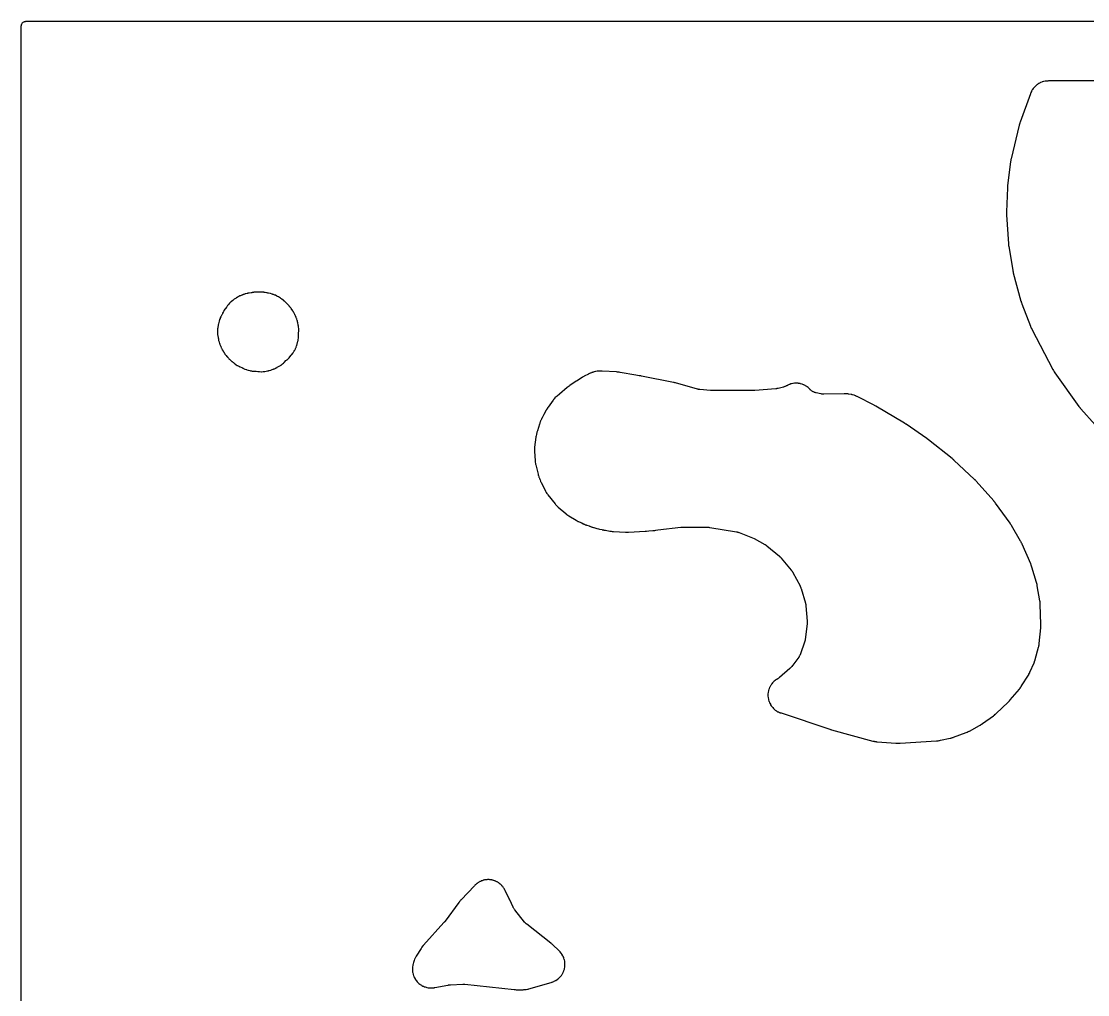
# Model space of a CAD drawing. Header units: millimetres. Extents: x 0 to 300, y 0 to 300.
# Drawn here: x -0.1 to 142.9, y 169.6 to 300.1 of the extents above; entities that cross this region are included whole.
import ezdxf

# ---------------------------------------------------------------- set-up
doc = ezdxf.new("R2010")
doc.units = ezdxf.units.MM
doc.layers.add('CUT', color=7, linetype='CONTINUOUS')

msp = doc.modelspace()

# ---------------------------------------------------------------- linework, layer by layer
at = {"layer": 'CUT'}
for points in [[(-0.0625, 1.4375), (-0.0625, 298.5625), (-0.0625, 299.4478), (-0.0589, 299.5212), (-0.0503, 299.5794), (-0.036, 299.6365), (-0.0162, 299.6918), (0.009, 299.745), (0.0392, 299.7954), (0.0743, 299.8427), (0.1137, 299.8863), (0.1573, 299.9257), (0.2046, 299.9608), (0.255, 299.991), (0.3082, 300.0162), (0.3635, 300.036), (0.4206, 300.0503), (0.4788, 300.0589), (0.5522, 300.0625), (1.4375, 300.0625), (2.5582, 300.0625), (141.9381, 300.0625), (193.3883, 300.0625)], [(163.2592, 292.0625), (137.6708, 292.0625), (137.6565, 292.0623), (137.5632, 292.0601), (137.5489, 292.0596), (137.4929, 292.0569), (137.4643, 292.0548), (137.2812, 292.0373), (137.2244, 292.0291), (137.0463, 291.9946), (136.9905, 291.981), (136.8165, 291.9296), (136.7623, 291.9107), (136.594, 291.843), (136.5419, 291.819), (136.3808, 291.7355), (136.3312, 291.7067), (136.1788, 291.6082), (136.1322, 291.5747), (135.9899, 291.4621), (135.9467, 291.4244), (135.8159, 291.2987), (135.7765, 291.257), (135.6582, 291.1194), (135.623, 291.0741), (135.5184, 290.9258), (135.4876, 290.8774), (135.3978, 290.7198), (135.3717, 290.6686), (135.2963, 290.5009), (135.2851, 290.4745), (135.255, 290.3977), (135.2525, 290.3915), (135.236, 290.3481), (135.2334, 290.341), (133.8498, 286.5629), (133.844, 286.5464), (133.8081, 286.4388), (133.8029, 286.4222), (133.7618, 286.2858), (133.757, 286.269), (133.7274, 286.1595), (133.7231, 286.1426), (132.6467, 281.6396), (132.6432, 281.6237), (132.6214, 281.5201), (132.6182, 281.5041), (132.5944, 281.3734), (132.5917, 281.3573), (132.5755, 281.2527), (132.5733, 281.2365), (132.1707, 278.0585), (132.1691, 278.045), (132.16, 277.9569), (132.1587, 277.9433), (132.1498, 277.8324), (132.1488, 277.8188), (132.1437, 277.7303), (132.1431, 277.7167), (132.0307, 274.515), (132.0303, 274.5), (132.0293, 274.4023), (132.0294, 274.3873), (132.0312, 274.2647), (132.0316, 274.2496), (132.0355, 274.152), (132.0363, 274.137), (132.2897, 270.251), (132.2909, 270.236), (132.2997, 270.1386), (132.3012, 270.1236), (132.3153, 270.0017), (132.3173, 269.9867), (132.331, 269.8899), (132.3332, 269.875), (132.86, 266.7205), (132.8626, 266.7057), (132.8811, 266.6098), (132.8842, 266.5951), (132.9104, 266.4754), (132.9138, 266.4607), (132.937, 266.3659), (132.9408, 266.3514), (133.9724, 262.5593), (133.9765, 262.5449), (134.0044, 262.4517), (134.0089, 262.4374), (134.0468, 262.3213), (134.0516, 262.3072), (134.0841, 262.2155), (134.0892, 262.2014), (135.2449, 259.1809), (135.2513, 259.1648), (135.2944, 259.0613), (135.3012, 259.0454), (135.359, 258.9171), (135.3663, 258.9014), (135.4153, 258.8005), (135.423, 258.7851), (138.2352, 253.3898), (138.2453, 253.3712), (138.3133, 253.2513), (138.3241, 253.233), (138.4146, 253.0857), (138.426, 253.0679), (138.5023, 252.9531), (138.5144, 252.9356), (141.744, 248.4297), (141.7536, 248.4168), (141.8167, 248.3335), (141.8266, 248.3208), (141.9087, 248.2184), (141.9189, 248.2059), (141.9865, 248.1261), (141.997, 248.114), (145.8517, 243.7993)]]:
    msp.add_lwpolyline(points, dxfattribs=at)
for points in [[(26.3398, 257.6579), (26.3432, 257.6448), (26.3444, 257.6301), (26.35, 257.5703), (26.3537, 257.5397), (26.3822, 257.3446), (26.3942, 257.2843), (26.4419, 257.0957), (26.46, 257.0369), (26.5277, 256.8517), (26.539, 256.8231), (26.5624, 256.7678), (26.5686, 256.7537), (26.6101, 256.6627), (26.6166, 256.6488), (26.6189, 256.644), (26.6442, 256.5603), (26.6487, 256.546), (26.667, 256.4905), (26.6771, 256.4623), (26.7462, 256.2833), (26.7705, 256.2286), (26.8559, 256.0597), (26.8855, 256.0077), (26.9887, 255.846), (27.0054, 255.8212), (27.0393, 255.7735), (27.0481, 255.7614), (27.0545, 255.7529), (27.0656, 255.7314), (27.0722, 255.7189), (27.0987, 255.6705), (27.1129, 255.646), (27.2072, 255.4912), (27.2388, 255.4443), (27.3458, 255.301), (27.3818, 255.2574), (27.5034, 255.123), (27.5229, 255.1025), (27.5618, 255.0633), (27.5719, 255.0534), (27.6383, 254.9898), (27.6486, 254.9801), (27.6926, 254.9399), (27.7134, 254.9135), (27.7224, 254.9025), (27.7812, 254.8313), (27.7904, 254.8205), (27.8268, 254.7786), (27.8459, 254.7576), (27.9716, 254.626), (28.0128, 254.5868), (28.1485, 254.4692), (28.1932, 254.4341), (28.3414, 254.3285), (28.365, 254.3126), (28.4109, 254.283), (28.4176, 254.2769), (28.4276, 254.268), (28.4929, 254.2109), (28.503, 254.2022), (28.543, 254.1687), (28.5639, 254.1521), (28.6999, 254.0483), (28.7437, 254.0179), (28.8864, 253.9278), (28.9328, 253.9014), (29.085, 253.8233), (29.109, 253.8117), (29.1564, 253.79), (29.1686, 253.7845), (29.2483, 253.7502), (29.2606, 253.745), (29.5103, 253.6439), (29.56, 253.6151), (29.5726, 253.608), (29.655, 253.563), (29.6678, 253.5562), (29.718, 253.5304), (29.744, 253.5177), (29.9125, 253.4409), (29.9661, 253.4194), (30.1389, 253.36), (30.1944, 253.3438), (30.3596, 253.3042), (30.3884, 253.2941), (30.4154, 253.2853), (30.5896, 253.2333), (30.6447, 253.2196), (30.8206, 253.1847), (30.8767, 253.1764), (31.0576, 253.158), (31.0859, 253.1558), (31.1412, 253.1528), (31.1554, 253.1522), (31.2475, 253.1494), (31.2617, 253.1492), (31.4085, 253.1482), (31.6669, 253.1121), (31.6824, 253.1101), (31.7829, 253.0987), (31.7984, 253.0972), (31.8589, 253.0919), (31.89, 253.09), (32.0893, 253.083), (32.1515, 253.084), (32.3505, 253.0977), (32.3815, 253.1006), (32.4418, 253.1079), (32.4573, 253.11), (32.5573, 253.1248), (32.5727, 253.1272), (32.9414, 253.1914), (32.9573, 253.1944), (33.0598, 253.2151), (33.0755, 253.2185), (33.1367, 253.2326), (33.1679, 253.2406), (33.3689, 253.2984), (33.3996, 253.3081), (33.4589, 253.3286), (33.474, 253.3341), (33.5719, 253.371), (33.5869, 253.3768), (33.7309, 253.4355), (33.7651, 253.4476), (33.7798, 253.4531), (33.8368, 253.475), (33.8657, 253.487), (34.0514, 253.5697), (34.0797, 253.5832), (34.1341, 253.6109), (34.148, 253.6182), (34.2374, 253.6667), (34.251, 253.6743), (34.5856, 253.8674), (34.5979, 253.8747), (34.6773, 253.9231), (34.6895, 253.9307), (34.7365, 253.9609), (34.7602, 253.9769), (34.9096, 254.0833), (34.9545, 254.1187), (35.0931, 254.2388), (35.1143, 254.258), (35.1547, 254.2966), (35.1649, 254.3066), (35.2306, 254.3723), (35.2406, 254.3826), (35.4143, 254.5649), (35.4937, 254.6269), (35.5051, 254.636), (35.5783, 254.6961), (35.5895, 254.7055), (35.6326, 254.7426), (35.6542, 254.7622), (35.7895, 254.8909), (35.8298, 254.9331), (35.9503, 255.0724), (35.9863, 255.1182), (36.0943, 255.2707), (36.1105, 255.2948), (36.1129, 255.2986), (36.1705, 255.362), (36.1802, 255.373), (36.2176, 255.4164), (36.2363, 255.439), (36.352, 255.5871), (36.3859, 255.6351), (36.4866, 255.7938), (36.5017, 255.8189), (36.53, 255.8687), (36.5371, 255.8815), (36.5822, 255.9655), (36.589, 255.9785), (36.6874, 256.1733), (36.6943, 256.1875), (36.7383, 256.2806), (36.7449, 256.295), (36.7698, 256.3516), (36.7818, 256.3809), (36.8547, 256.5732), (36.8652, 256.6031), (36.884, 256.662), (36.8886, 256.6771), (36.9174, 256.7759), (36.9216, 256.7912), (37.0198, 257.165), (37.0236, 257.1807), (37.0475, 257.2826), (37.051, 257.2983), (37.0636, 257.3599), (37.0693, 257.3916), (37.1, 257.5957), (37.1062, 257.6599), (37.1148, 257.8661), (37.1153, 257.8983), (37.1146, 257.9612), (37.1142, 257.9773), (37.1101, 258.0819), (37.1093, 258.098), (37.1006, 258.2299), (37.1174, 258.3715), (37.119, 258.3874), (37.1285, 258.4909), (37.1297, 258.5069), (37.1337, 258.5692), (37.1349, 258.6012), (37.1372, 258.8062), (37.1344, 258.8701), (37.1148, 259.0742), (37.1109, 259.1059), (37.1016, 259.1677), (37.0991, 259.1835), (37.0809, 259.2859), (37.0779, 259.3016), (36.9922, 259.7188), (36.9889, 259.734), (36.9662, 259.8318), (36.9625, 259.8468), (36.9473, 259.9052), (36.9388, 259.935), (36.8784, 260.1265), (36.8683, 260.1557), (36.8472, 260.2123), (36.8417, 260.2267), (36.8041, 260.3199), (36.7982, 260.3341), (36.6939, 260.5749), (36.6882, 260.5877), (36.6503, 260.67), (36.6443, 260.6826), (36.6203, 260.7316), (36.6075, 260.7564), (36.6042, 260.7623), (36.5997, 260.7723), (36.5738, 260.8277), (36.5597, 260.8557), (36.464, 261.0351), (36.4485, 261.0624), (36.4169, 261.1147), (36.4087, 261.128), (36.3539, 261.2138), (36.3453, 261.2269), (36.1264, 261.5505), (36.1175, 261.5633), (36.0584, 261.646), (36.0492, 261.6586), (36.0124, 261.7073), (35.9929, 261.7317), (35.8623, 261.8872), (35.8416, 261.9106), (35.7999, 261.9552), (35.7891, 261.9664), (35.7179, 262.0389), (35.7068, 262.0499), (35.2081, 262.5312), (35.197, 262.5417), (35.124, 262.6087), (35.1126, 262.6188), (35.0677, 262.658), (35.0442, 262.6774), (34.8884, 262.7998), (34.864, 262.8181), (34.8154, 262.8524), (34.8028, 262.8611), (34.7204, 262.9162), (34.7076, 262.9245), (34.4122, 263.1115), (34.398, 263.1203), (34.3046, 263.1758), (34.2901, 263.1841), (34.2332, 263.2159), (34.2036, 263.2313), (34.011, 263.325), (33.9494, 263.3509), (33.7476, 263.4226), (33.7158, 263.4329), (33.6533, 263.4513), (33.6491, 263.4525), (33.6148, 263.4679), (33.5543, 263.4913), (33.3594, 263.5548), (33.2968, 263.5715), (33.0933, 263.6141), (33.0614, 263.6199), (32.9989, 263.6296), (32.9828, 263.6318), (32.8782, 263.645), (32.8621, 263.6468), (32.8163, 263.6514), (32.645, 263.6915), (32.6283, 263.6951), (32.5195, 263.7174), (32.5027, 263.7206), (32.437, 263.732), (32.4032, 263.737), (32.1857, 263.7623), (32.1175, 263.7664), (31.8986, 263.7668), (31.8644, 263.7659), (31.7978, 263.7623), (31.7808, 263.7611), (31.7219, 263.7562), (31.7092, 263.7569), (31.6442, 263.7597), (31.6109, 263.7602), (31.3974, 263.7575), (31.3309, 263.753), (31.119, 263.7267), (31.0861, 263.7216), (31.0221, 263.7101), (31.0057, 263.7069), (30.8997, 263.6846), (30.8835, 263.6809), (30.7483, 263.6486), (30.4654, 263.6169), (30.4494, 263.6148), (30.3455, 263.6003), (30.3296, 263.5979), (30.2675, 263.5875), (30.2358, 263.5814), (30.0341, 263.5364), (29.972, 263.519), (29.7763, 263.4526), (29.746, 263.4414), (29.6876, 263.418), (29.6727, 263.4119), (29.5764, 263.3703), (29.5617, 263.3637), (29.5439, 263.3555), (29.5202, 263.3485), (29.4915, 263.3393), (29.3089, 263.2757), (29.253, 263.253), (29.0801, 263.1724), (29.0267, 263.1442), (28.8605, 263.0454), (28.835, 263.0293), (28.7968, 263.0039), (28.7517, 262.9799), (28.7234, 262.9639), (28.5448, 262.8561), (28.4909, 262.8195), (28.3274, 262.6947), (28.2778, 262.6525), (28.1319, 262.5137), (28.124, 262.5076), (28.1125, 262.4984), (28.0681, 262.4621), (28.0458, 262.4429), (27.9061, 262.3165), (27.8644, 262.275), (27.7395, 262.1374), (27.7021, 262.0921), (27.5897, 261.9409), (27.5727, 261.9169), (27.5407, 261.8692), (27.5327, 261.8569), (27.4814, 261.7762), (27.4737, 261.7637), (27.4497, 261.7238), (27.3537, 261.6104), (27.3453, 261.6002), (27.2914, 261.5335), (27.2832, 261.5232), (27.2516, 261.4824), (27.236, 261.4611), (27.1385, 261.3229), (27.11, 261.2785), (27.0262, 261.1341), (27.0017, 261.0874), (26.9299, 260.9342), (26.9193, 260.9101), (26.8995, 260.8625), (26.8945, 260.8502), (26.8633, 260.7703), (26.8587, 260.758), (26.8431, 260.7155), (26.7856, 260.6199), (26.7787, 260.608), (26.7343, 260.5303), (26.7276, 260.5182), (26.702, 260.4709), (26.6895, 260.4464), (26.6127, 260.2873), (26.5911, 260.2367), (26.5292, 260.0713), (26.5202, 260.0453), (26.5036, 259.9941), (26.4996, 259.9809), (26.474, 259.8951), (26.4703, 259.8818), (26.3635, 259.4901), (26.3596, 259.4748), (26.3352, 259.3749), (26.3316, 259.3595), (26.3185, 259.2992), (26.3127, 259.2681), (26.2798, 259.0653), (26.2756, 259.0339), (26.2689, 258.9725), (26.2674, 258.9568), (26.2591, 258.8543), (26.258, 258.8386), (26.2436, 258.5782), (26.2429, 258.5621), (26.24, 258.457), (26.2397, 258.4408), (26.2397, 258.3776), (26.2405, 258.3453), (26.2514, 258.1382), (26.2583, 258.0739), (26.2915, 257.8693), (26.2975, 257.8375), (26.3109, 257.7758), (26.3146, 257.76)], [(68.8246, 241.1468), (68.8256, 241.1331), (68.8331, 241.0437), (68.8344, 241.0299), (68.8401, 240.9763), (68.8437, 240.949), (68.8709, 240.7717), (68.8757, 240.7445), (68.8863, 240.6917), (68.8892, 240.6782), (68.9089, 240.5907), (68.9121, 240.5772), (69.2186, 239.3476), (69.2221, 239.3341), (69.2461, 239.2465), (69.25, 239.2331), (69.2656, 239.1808), (69.2742, 239.1542), (69.3343, 238.983), (69.3442, 238.9568), (69.3646, 238.9062), (69.37, 238.8933), (69.406, 238.81), (69.4117, 238.7972), (69.4322, 238.7526), (69.451, 238.6895), (69.4555, 238.675), (69.4739, 238.6188), (69.484, 238.5902), (69.5545, 238.4063), (69.5661, 238.3783), (69.59, 238.3242), (69.5963, 238.3104), (69.6384, 238.2213), (69.6451, 238.2077), (70.204, 237.0994), (70.211, 237.086), (70.2574, 236.9995), (70.2647, 236.9863), (70.2938, 236.935), (70.3094, 236.9092), (70.415, 236.7437), (70.4318, 236.7187), (70.466, 236.6706), (70.4749, 236.6584), (70.5338, 236.5799), (70.543, 236.5679), (71.4949, 235.3628), (71.5041, 235.3513), (71.5651, 235.2779), (71.5746, 235.2667), (71.6123, 235.2235), (71.6322, 235.2018), (71.7645, 235.0643), (71.7854, 235.0437), (71.8272, 235.0044), (71.838, 234.9944), (71.9091, 234.9307), (71.9201, 234.921), (72.9345, 234.0554), (72.9437, 234.0477), (73.004, 233.9983), (73.0134, 233.9908), (73.0502, 233.9618), (73.0694, 233.9473), (73.1957, 233.8559), (73.2154, 233.8423), (73.2545, 233.8163), (73.2646, 233.8098), (73.3304, 233.7679), (73.3406, 233.7616), (74.3143, 233.1694), (74.3236, 233.1638), (74.3888, 233.1257), (74.3986, 233.1202), (74.4418, 233.096), (74.4629, 233.0848), (74.5955, 233.0174), (74.6162, 233.0074), (74.6523, 232.9907), (74.6622, 232.9863), (74.7306, 232.9563), (74.7417, 232.9515), (75.0767, 232.8125), (75.2911, 232.7013), (75.301, 232.6963), (75.3697, 232.6622), (75.38, 232.6573), (75.4255, 232.6358), (75.4476, 232.6259), (75.5868, 232.5669), (75.6085, 232.5582), (75.6463, 232.5439), (75.6567, 232.5401), (75.7281, 232.5146), (75.7397, 232.5105), (76.0734, 232.3989), (76.1404, 232.371), (76.1608, 232.363), (76.2937, 232.3135), (76.3143, 232.3062), (76.4832, 232.2501), (76.5041, 232.2436), (76.6403, 232.2039), (76.6613, 232.1981), (76.7103, 232.1858), (76.9647, 232.1006), (76.9853, 232.0941), (77.1194, 232.0546), (77.1402, 232.0488), (77.3102, 232.0052), (77.3311, 232.0003), (77.4678, 231.9704), (77.4889, 231.9662), (77.8048, 231.9089), (77.8292, 231.9027), (77.8433, 231.8994), (77.9352, 231.8785), (77.9494, 231.8754), (78.0049, 231.8642), (78.0335, 231.8591), (78.2198, 231.8308), (78.2486, 231.8271), (78.2662, 231.8253), (78.8657, 231.7167), (78.8841, 231.7136), (79.0044, 231.6957), (79.023, 231.6932), (79.1745, 231.6754), (79.1931, 231.6735), (79.3143, 231.6631), (79.333, 231.6618), (80.9527, 231.5734), (80.969, 231.5727), (81.0752, 231.5698), (81.0916, 231.5696), (81.2249, 231.5696), (81.2413, 231.5698), (81.3475, 231.5727), (81.3638, 231.5734), (83.5655, 231.6935), (83.5734, 231.694), (83.6283, 231.6977), (83.6368, 231.6983), (83.7051, 231.7039), (83.7134, 231.7047), (83.7673, 231.7098), (83.7761, 231.7107), (84.0661, 231.7429), (84.593, 231.7777), (84.6099, 231.779), (84.7197, 231.7894), (84.7366, 231.7912), (84.874, 231.8081), (84.8908, 231.8105), (84.9999, 231.827), (85.0167, 231.8298), (85.2806, 231.8776), (88.3722, 232.2205), (89.6653, 232.2237), (90.5463, 232.2259), (91.2645, 232.2277), (91.9038, 232.2293), (92.0536, 232.2267), (92.0612, 232.2263), (92.0836, 232.2248), (92.0965, 232.2239), (92.1013, 232.2235), (92.129, 232.2208), (92.1907, 232.2139), (92.2275, 232.209), (92.24, 232.2071), (92.2491, 232.2057), (95.8249, 231.6184), (95.8372, 231.6163), (95.8538, 231.6134), (95.9025, 231.6033), (95.9834, 231.5842), (96.0189, 231.575), (96.054, 231.5643), (96.133, 231.5386), (96.1799, 231.5219), (96.1956, 231.5158), (96.2071, 231.5112), (98.1804, 230.7134), (99.6288, 229.9241), (99.6383, 229.9188), (99.6529, 229.9106), (99.6768, 229.8968), (99.7085, 229.8776), (99.7364, 229.8602), (99.7583, 229.8459), (99.7707, 229.8376), (99.7753, 229.8345), (99.8018, 229.8159), (99.8599, 229.7735), (99.8941, 229.7472), (99.9054, 229.7381), (99.9138, 229.7312), (101.5902, 228.3455), (101.5986, 228.3385), (101.6114, 228.3276), (101.6324, 228.3093), (101.6601, 228.2843), (101.6844, 228.2616), (101.7032, 228.2433), (101.7139, 228.2327), (101.7179, 228.2288), (101.7404, 228.2053), (101.7897, 228.1521), (101.8184, 228.1195), (101.8279, 228.1083), (101.8348, 228.0999), (103.1735, 226.4677), (103.1804, 226.4591), (103.1911, 226.4458), (103.2083, 226.4235), (103.231, 226.3933), (103.2506, 226.366), (103.2658, 226.3441), (103.2744, 226.3316), (103.2775, 226.3269), (103.2953, 226.2991), (103.3338, 226.2367), (103.356, 226.1987), (103.3631, 226.1857), (103.3684, 226.176), (104.3438, 224.3534), (104.349, 224.3434), (104.356, 224.3299), (104.3758, 224.2894), (104.4071, 224.221), (104.4203, 224.1905), (104.4324, 224.1595), (104.4585, 224.0889), (104.473, 224.0462), (104.4776, 224.0317), (104.4809, 224.0209), (105.071, 222.0498), (105.0742, 222.0387), (105.0785, 222.0236), (105.0901, 221.9788), (105.1074, 221.9035), (105.1145, 221.8701), (105.1202, 221.8365), (105.1317, 221.7601), (105.1374, 221.7141), (105.1389, 221.6986), (105.14, 221.687), (105.3131, 219.6561), (105.314, 219.6443), (105.3152, 219.6283), (105.3173, 219.581), (105.3188, 219.5019), (105.3188, 219.4669), (105.3174, 219.4319), (105.3127, 219.353), (105.3086, 219.3057), (105.3068, 219.2898), (105.3054, 219.278), (105.0417, 217.1942), (105.0401, 217.1823), (105.0379, 217.1663), (105.0299, 217.1189), (105.0146, 217.0403), (105.0071, 217.0057), (104.9983, 216.9715), (104.9767, 216.8944), (104.9626, 216.8485), (104.9574, 216.8331), (104.9535, 216.8218), (104.3964, 215.2433), (104.3925, 215.2327), (104.3873, 215.2184), (104.3707, 215.1765), (104.35, 215.1278), (104.3164, 215.0574), (104.281, 214.9907), (104.241, 214.9228), (104.2112, 214.8769), (104.1853, 214.8392), (104.1765, 214.8271), (104.1699, 214.8181), (103.2415, 213.57), (103.2341, 213.5602), (103.224, 213.547), (103.193, 213.5087), (103.1396, 213.4463), (103.1154, 213.4192), (103.0901, 213.3931), (103.0318, 213.3353), (102.9959, 213.3017), (102.9835, 213.2906), (102.9742, 213.2825), (101.6005, 212.0962), (101.5915, 212.0886), (101.5794, 212.0784), (101.5427, 212.0491), (101.4802, 212.0019), (101.4516, 211.9812), (101.4501, 211.9801), (101.426, 211.9639), (101.3693, 211.9271), (101.3447, 211.9117), (101.2934, 211.8807), (101.2857, 211.876), (101.2221, 211.8362), (101.1994, 211.8213), (101.0573, 211.7233), (101.013, 211.6897), (100.8711, 211.571), (100.8285, 211.5317), (100.7001, 211.4014), (100.6616, 211.3582), (100.5463, 211.2161), (100.5121, 211.1694), (100.411, 211.0168), (100.3815, 210.967), (100.2956, 210.8054), (100.271, 210.7531), (100.2011, 210.5839), (100.1816, 210.5294), (100.1283, 210.3543), (100.1142, 210.2982), (100.0781, 210.1188), (100.0694, 210.0616), (100.0507, 209.8795), (100.0476, 209.8217), (100.0465, 209.6387), (100.049, 209.5809), (100.0656, 209.3987), (100.0736, 209.3413), (100.1077, 209.1615), (100.1212, 209.1052), (100.1725, 208.9296), (100.1913, 208.8748), (100.2593, 208.7049), (100.2833, 208.6523), (100.3673, 208.4897), (100.3963, 208.4396), (100.4956, 208.2859), (100.5293, 208.2388), (100.6429, 208.0953), (100.681, 208.0518), (100.8079, 207.9199), (100.85, 207.8802), (100.989, 207.7612), (101.0348, 207.7257), (101.1846, 207.6207), (101.2336, 207.5898), (101.3929, 207.4997), (101.4445, 207.4736), (101.6141, 207.3982), (101.6408, 207.3871), (101.6935, 207.3667), (101.7071, 207.3616), (101.7956, 207.3297), (101.8092, 207.3249), (108.3512, 205.1432), (108.3589, 205.1407), (108.4121, 205.1237), (108.4203, 205.1212), (108.4869, 205.101), (108.495, 205.0986), (108.5478, 205.0834), (108.5565, 205.081), (114.1272, 203.5687), (114.1408, 203.5652), (114.2294, 203.5434), (114.243, 203.5402), (114.2966, 203.5283), (114.3241, 203.5229), (114.5038, 203.4917), (114.5316, 203.4876), (114.586, 203.4808), (114.5999, 203.4792), (114.6907, 203.47), (114.7047, 203.4687), (117.2136, 203.2729), (117.2351, 203.2716), (117.3746, 203.2657), (117.3961, 203.2652), (117.5713, 203.2641), (117.5928, 203.2644), (117.7324, 203.2685), (117.7539, 203.2695), (122.6665, 203.5914), (122.6877, 203.5931), (122.8254, 203.6071), (122.8465, 203.6096), (123.0184, 203.6332), (123.0395, 203.6365), (123.1758, 203.6601), (123.1967, 203.6641), (124.4786, 203.9339), (124.4893, 203.9362), (124.5639, 203.9533), (124.575, 203.956), (124.6237, 203.9682), (124.647, 203.9745), (124.7917, 204.0169), (124.8139, 204.0238), (124.8522, 204.0367), (124.8625, 204.0403), (124.9338, 204.0656), (124.9454, 204.0699), (126.6012, 204.6979), (126.6197, 204.7053), (126.7392, 204.7552), (126.7574, 204.7632), (126.9052, 204.8307), (126.9232, 204.8393), (127.0391, 204.8971), (127.0568, 204.9063), (128.4094, 205.6372), (128.4266, 205.6469), (128.5376, 205.7116), (128.5545, 205.7219), (128.6909, 205.8077), (128.7075, 205.8185), (128.8139, 205.8904), (128.8301, 205.9018), (130.2754, 206.9495), (130.2909, 206.9611), (130.3902, 207.0381), (130.4053, 207.0502), (130.5268, 207.1508), (130.5415, 207.1633), (130.6356, 207.2466), (130.6499, 207.2596), (132.2372, 208.7568), (132.2498, 208.769), (132.3302, 208.8494), (132.3424, 208.862), (132.4403, 208.9658), (132.4522, 208.9787), (132.5278, 209.0637), (132.5392, 209.0769), (133.7553, 210.5269), (133.7684, 210.543), (133.8512, 210.6489), (133.8636, 210.6654), (133.9628, 210.8018), (133.9747, 210.8188), (134.05, 210.9301), (134.0613, 210.9475), (134.9616, 212.3836), (134.9671, 212.3925), (135.0048, 212.455), (135.0104, 212.4644), (135.0343, 212.5059), (135.0455, 212.526), (135.1127, 212.6532), (135.1227, 212.673), (135.1394, 212.7077), (135.1438, 212.7172), (135.174, 212.7827), (135.1788, 212.7934), (135.7349, 214.0658), (135.7391, 214.0757), (135.7679, 214.1448), (135.7721, 214.1552), (135.7901, 214.2009), (135.7983, 214.2231), (135.847, 214.3625), (135.8541, 214.3841), (135.8657, 214.4219), (135.8688, 214.4322), (135.8892, 214.5034), (135.8925, 214.5149), (136.326, 216.144), (136.3287, 216.1547), (136.3471, 216.2292), (136.3497, 216.2404), (136.3609, 216.2895), (136.3657, 216.3133), (136.3932, 216.4621), (136.3969, 216.4851), (136.4027, 216.5252), (136.4042, 216.5361), (136.4137, 216.6115), (136.4151, 216.6237), (136.6352, 218.7251), (136.637, 218.7459), (136.6464, 218.8812), (136.6475, 218.9021), (136.6534, 219.0722), (136.6537, 219.0931), (136.6537, 219.2287), (136.6534, 219.2496), (136.5618, 221.8714), (136.5607, 221.8919), (136.5515, 222.025), (136.5498, 222.0454), (136.5325, 222.2119), (136.53, 222.2323), (136.5117, 222.3645), (136.5086, 222.3847), (136.1597, 224.3958), (136.1563, 224.4134), (136.1331, 224.527), (136.1293, 224.5445), (136.0959, 224.6862), (136.0916, 224.7035), (136.0616, 224.8156), (136.0568, 224.8328), (135.4466, 226.8713), (135.4411, 226.8888), (135.4033, 227.0022), (135.3973, 227.0196), (135.3455, 227.1603), (135.3389, 227.1775), (135.2943, 227.2884), (135.2872, 227.3053), (134.117, 229.9727), (134.1101, 229.9879), (134.0637, 230.0861), (134.0564, 230.1011), (133.9948, 230.2226), (133.987, 230.2374), (133.9352, 230.3328), (133.9271, 230.3474), (132.7121, 232.446), (132.7044, 232.459), (132.6531, 232.5427), (132.645, 232.5555), (132.5779, 232.6589), (132.5696, 232.6715), (132.5141, 232.7525), (132.5054, 232.7649), (130.5631, 235.454), (130.5541, 235.4661), (130.4947, 235.5442), (130.4854, 235.5561), (130.4083, 235.6522), (130.3987, 235.6638), (130.3355, 235.7388), (130.3256, 235.7502), (127.9713, 238.4013), (127.9621, 238.4114), (127.902, 238.4761), (127.8926, 238.4859), (127.8153, 238.5654), (127.8057, 238.5751), (127.7427, 238.637), (127.7329, 238.6464), (124.9728, 241.2385), (124.9637, 241.2468), (124.9041, 241.3006), (124.8949, 241.3087), (124.8186, 241.3746), (124.8092, 241.3826), (124.7475, 241.4338), (124.7379, 241.4416), (121.5605, 243.9678), (121.5529, 243.9737), (121.4995, 244.0147), (121.4912, 244.021), (121.4239, 244.071), (121.4157, 244.077), (121.3618, 244.1155), (121.3529, 244.1218), (118.5627, 246.0439), (118.5552, 246.049), (118.5027, 246.084), (118.4946, 246.0893), (118.4285, 246.1318), (118.4205, 246.1369), (118.3677, 246.1697), (118.3591, 246.175), (114.5039, 248.481), (114.4952, 248.486), (114.4346, 248.5209), (114.4252, 248.5262), (114.3489, 248.5683), (114.3396, 248.5734), (114.2787, 248.6056), (114.2687, 248.6108), (111.99, 249.7622), (111.9769, 249.7686), (111.8919, 249.8091), (111.8787, 249.8151), (111.827, 249.8382), (111.8003, 249.8493), (111.6272, 249.9167), (111.5722, 249.9351), (111.3934, 249.9855), (111.3653, 249.9927), (111.3102, 250.0054), (111.296, 250.0085), (111.2037, 250.0274), (111.1895, 250.0301), (110.8823, 250.0854), (110.8677, 250.0878), (110.7726, 250.1025), (110.758, 250.1046), (110.7006, 250.112), (110.6712, 250.1151), (110.4795, 250.1303), (110.4499, 250.1319), (110.3921, 250.1336), (110.3773, 250.1339), (110.2811, 250.1344), (110.2663, 250.1343), (107.5327, 250.0812), (107.5197, 250.081), (107.5022, 250.0809), (107.4504, 250.0822), (107.3641, 250.0867), (107.326, 250.0895), (107.288, 250.094), (107.2024, 250.106), (107.1513, 250.1147), (107.1341, 250.1181), (107.1215, 250.1207), (106.501, 250.2536), (106.4573, 250.2641), (106.3779, 250.2853), (106.2926, 250.3128), (106.2367, 250.3338), (106.1545, 250.3696), (106.101, 250.3961), (106.0227, 250.4399), (105.9721, 250.4717), (105.8986, 250.523), (105.8514, 250.5596), (105.7834, 250.6181), (105.7238, 250.6747), (105.692, 250.7063), (105.6737, 250.7256), (105.6343, 250.7669), (105.6137, 250.7875), (105.4782, 250.9164), (105.4339, 250.9546), (105.2872, 251.0692), (105.2392, 251.1031), (105.0822, 251.2026), (105.0311, 251.2316), (104.8651, 251.3153), (104.8114, 251.3392), (104.638, 251.4062), (104.5822, 251.4247), (104.4031, 251.4745), (104.3457, 251.4874), (104.1626, 251.5194), (104.1043, 251.5267), (103.9189, 251.5406), (103.8601, 251.5421), (103.6743, 251.5378), (103.6156, 251.5336), (103.4311, 251.5111), (103.3732, 251.5011), (103.1917, 251.4607), (103.1351, 251.4451), (102.9584, 251.3872), (102.9035, 251.3661), (102.7311, 251.2901), (102.7045, 251.2776), (102.6532, 251.2518), (102.6401, 251.2451), (102.5557, 251.2002), (102.5428, 251.1932), (102.5332, 251.1877), (102.4973, 251.1685), (102.4307, 251.1349), (102.3564, 251.1015), (102.306, 251.0815), (102.229, 251.0549), (102.1574, 251.0338), (102.118, 251.0231), (101.4047, 250.8473), (101.3957, 250.8452), (101.3817, 250.8419), (101.3585, 250.8367), (101.3273, 250.8302), (101.2995, 250.8249), (101.2773, 250.821), (101.2647, 250.8189), (101.2599, 250.8181), (101.2324, 250.8141), (101.171, 250.8062), (101.1341, 250.8022), (101.1216, 250.8011), (101.1124, 250.8004), (98.3007, 250.5842), (98.294, 250.5837), (98.2785, 250.5826), (98.2719, 250.5822), (98.256, 250.5812), (98.2478, 250.5807), (98.2288, 250.5797), (98.2206, 250.5793), (98.2112, 250.5789), (98.203, 250.5786), (98.1838, 250.5779), (98.1756, 250.5777), (98.1715, 250.5776), (98.1618, 250.5774), (98.1392, 250.577), (98.1294, 250.5769), (92.5655, 250.5548), (92.5551, 250.5548), (92.5309, 250.555), (92.5205, 250.5551), (92.508, 250.5554), (92.4977, 250.5556), (92.4736, 250.5564), (92.4633, 250.5567), (92.4514, 250.5572), (92.4411, 250.5577), (92.417, 250.559), (92.4067, 250.5596), (92.3941, 250.5605), (92.3837, 250.5612), (92.3597, 250.563), (92.3494, 250.5639), (90.9314, 250.6889), (90.9211, 250.6899), (90.905, 250.6915), (90.8786, 250.6945), (90.8432, 250.6991), (90.8118, 250.7037), (90.787, 250.7078), (90.7728, 250.7103), (90.7676, 250.7113), (90.737, 250.7174), (90.6694, 250.7321), (90.629, 250.7419), (90.6154, 250.7456), (90.6054, 250.7483), (87.6446, 251.576), (87.6344, 251.5787), (87.5634, 251.5972), (87.5524, 251.6), (87.4634, 251.6214), (87.4526, 251.6239), (87.382, 251.6395), (87.3704, 251.6419), (83.0814, 252.5019), (83.0706, 252.504), (82.9953, 252.5176), (82.9837, 252.5196), (82.8896, 252.5348), (82.8782, 252.5365), (82.8036, 252.5471), (82.7914, 252.5487), (82.3304, 252.6043), (80.2523, 252.9944), (80.2321, 252.9978), (80.1003, 253.0179), (80.08, 253.0206), (79.9139, 253.0402), (79.8934, 253.0422), (79.7606, 253.0533), (79.7401, 253.0546), (77.8168, 253.1485), (77.7271, 253.1572), (77.713, 253.1584), (77.658, 253.1624), (77.6297, 253.1638), (77.4486, 253.1684), (77.3921, 253.1672), (77.2138, 253.155), (77.1576, 253.1485), (76.9812, 253.1195), (76.926, 253.1078), (76.7507, 253.0617), (76.7236, 253.0539), (76.6709, 253.0374), (76.6574, 253.033), (76.5705, 253.0034), (76.5571, 252.9987), (76.5089, 252.981), (76.4959, 252.9771), (76.4347, 252.9575), (76.4035, 252.9466), (76.2035, 252.8703), (76.173, 252.8578), (76.1142, 252.8316), (76.0993, 252.8247), (76.0026, 252.7784), (75.9879, 252.7711), (75.3958, 252.4673), (75.3809, 252.4594), (75.2845, 252.4065), (75.2698, 252.3981), (75.1508, 252.3283), (75.1363, 252.3195), (75.0431, 252.2612), (75.0288, 252.2521), (74.4573, 251.872), (74.4402, 251.861), (74.3397, 251.7938), (73.485, 251.2254), (73.4702, 251.2153), (73.3756, 251.1482), (73.3611, 251.1376), (73.2449, 251.0499), (73.2308, 251.039), (73.1402, 250.9663), (73.1265, 250.9549), (72.0943, 250.075), (72.0861, 250.068), (72.0526, 250.0383), (71.8165, 249.8559), (71.8056, 249.8472), (71.7352, 249.7902), (71.7245, 249.7813), (71.683, 249.7461), (71.6622, 249.7275), (71.5315, 249.6057), (71.4926, 249.5658), (71.3739, 249.4324), (71.3558, 249.4111), (71.3216, 249.3688), (71.3129, 249.3579), (71.2576, 249.2862), (71.2492, 249.2751), (70.5698, 248.3515), (70.5628, 248.3417), (70.5175, 248.2775), (70.5106, 248.2676), (70.4842, 248.2284), (70.4711, 248.2081), (70.3885, 248.0745), (70.3762, 248.0537), (70.353, 248.0125), (70.3471, 248.0019), (70.3099, 247.9327), (70.3043, 247.922), (70.0141, 247.355), (69.7635, 246.9148), (69.7561, 246.9014), (69.7089, 246.8134), (69.7018, 246.7998), (69.6749, 246.7463), (69.6618, 246.7185), (69.5813, 246.536), (69.5696, 246.5076), (69.5483, 246.4515), (69.543, 246.4371), (69.5099, 246.343), (69.505, 246.3284), (69.4749, 246.2355), (69.4738, 246.2325), (69.4696, 246.2202), (69.4429, 246.1398), (69.4389, 246.1274), (69.4174, 246.0577), (69.1292, 245.1667), (69.1248, 245.1526), (69.0975, 245.0607), (69.0935, 245.0465), (69.0785, 244.9908), (69.0715, 244.9621), (69.0525, 244.875), (69.0415, 244.8392), (69.0377, 244.8264), (69.014, 244.7431), (69.0105, 244.7302), (68.9974, 244.6798), (68.9912, 244.6539), (68.9551, 244.4846), (68.9501, 244.4584), (68.9415, 244.4071), (68.9394, 244.3939), (68.927, 244.3082), (68.9253, 244.295), (68.7654, 242.9866), (68.7639, 242.973), (68.7552, 242.8848), (68.754, 242.8713), (68.7499, 242.8181), (68.7485, 242.7909), (68.7431, 242.6138), (68.7428, 242.5866), (68.7436, 242.5333), (68.744, 242.5197), (68.7473, 242.4311), (68.748, 242.4175)], [(52.4551, 172.3264), (52.4704, 172.2708), (52.5272, 172.0974), (52.5477, 172.0435), (52.6209, 171.8764), (52.6465, 171.8247), (52.7354, 171.6653), (52.7659, 171.6163), (52.8696, 171.4663), (52.9047, 171.4205), (53.0224, 171.2811), (53.0617, 171.2388), (53.1922, 171.1114), (53.2354, 171.0731), (53.3776, 170.9588), (53.4243, 170.9248), (53.5768, 170.8247), (53.6265, 170.7954), (53.7879, 170.7103), (53.8402, 170.6859), (54.009, 170.6168), (54.0634, 170.5976), (54.2381, 170.545), (54.2941, 170.531), (54.473, 170.4955), (54.5301, 170.4869), (54.7116, 170.4687), (54.7693, 170.4658), (54.9517, 170.4651), (55.0094, 170.4676), (55.1935, 170.4847), (55.2222, 170.4881), (55.278, 170.496), (55.2923, 170.4982), (55.3848, 170.5135), (55.399, 170.5161), (57.1428, 170.8491), (57.1591, 170.852), (57.1971, 170.8586), (57.2135, 170.8612), (57.2334, 170.8643), (57.2498, 170.8666), (57.288, 170.8718), (57.3044, 170.8738), (57.3334, 170.8772), (57.3499, 170.8789), (57.3883, 170.8827), (57.4048, 170.8841), (57.4249, 170.8857), (57.4414, 170.8868), (57.4799, 170.8892), (57.4964, 170.89), (59.1248, 170.9579), (59.1316, 170.9582), (59.1473, 170.9587), (59.1541, 170.9589), (59.157, 170.959), (59.1836, 170.9593), (59.2455, 170.9591), (59.267, 170.9587), (59.3008, 170.9571), (59.3777, 170.9517), (59.4108, 170.9488), (66.0205, 170.2433), (66.0374, 170.2418), (66.1469, 170.2332), (66.1638, 170.2321), (66.3016, 170.2252), (66.3185, 170.2246), (66.4284, 170.2222), (66.4453, 170.2221), (67.1936, 170.2269), (67.2072, 170.2271), (67.2957, 170.2297), (67.3094, 170.2303), (67.3625, 170.233), (67.3897, 170.2351), (67.5636, 170.252), (67.6176, 170.2598), (67.7892, 170.2925), (67.8158, 170.2982), (67.8676, 170.3105), (67.8809, 170.3138), (67.9666, 170.3363), (67.9797, 170.3399), (70.964, 171.1948), (70.9784, 171.1991), (71.0714, 171.2283), (71.0857, 171.233), (71.1411, 171.2519), (71.1693, 171.2624), (71.348, 171.3335), (71.4025, 171.3585), (71.5708, 171.4459), (71.6226, 171.4762), (71.7814, 171.58), (71.8299, 171.6153), (71.9775, 171.7345), (72.0222, 171.7745), (72.1572, 171.9078), (72.1977, 171.952), (72.3187, 172.0981), (72.3546, 172.1462), (72.4603, 172.3037), (72.4913, 172.3551), (72.5808, 172.5223), (72.6064, 172.5766), (72.6787, 172.7519), (72.6988, 172.8085), (72.7533, 172.9902), (72.7677, 173.0484), (72.8037, 173.2347), (72.8122, 173.2941), (72.8294, 173.483), (72.8319, 173.5429), (72.8302, 173.7326), (72.8267, 173.7925), (72.8061, 173.981), (72.7966, 174.0403), (72.7572, 174.2259), (72.7419, 174.2839), (72.6842, 174.4646), (72.6631, 174.5207), (72.5877, 174.6948), (72.5611, 174.7486), (72.4687, 174.9142), (72.4368, 174.9651), (72.3283, 175.1206), (72.2916, 175.1681), (72.1663, 175.314), (72.1462, 175.3363), (72.1059, 175.3788), (72.0954, 175.3896), (72.0265, 175.4586), (72.0158, 175.4691), (71.217, 176.2307), (71.2064, 176.2406), (71.1366, 176.304), (71.1258, 176.3136), (71.0362, 176.3911), (71.0251, 176.4004), (70.9524, 176.4604), (70.9411, 176.4695), (67.7182, 178.9959), (67.708, 179.004), (67.6912, 179.0176), (67.6518, 179.0514), (67.5866, 179.1105), (67.5583, 179.1374), (67.5555, 179.1402), (67.5284, 179.1682), (67.4686, 179.2327), (67.4344, 179.2719), (67.4207, 179.2885), (67.4125, 179.2986), (66.1116, 180.9241), (66.1036, 180.9342), (66.0905, 180.9511), (66.0601, 180.9926), (66.0106, 181.0644), (65.9894, 181.0966), (65.9873, 181.1), (65.9675, 181.1331), (65.9244, 181.2089), (65.9002, 181.2543), (65.8907, 181.2735), (65.8851, 181.285), (65.4151, 182.2677), (65.4127, 182.2728), (65.4071, 182.2846), (65.4048, 182.2897), (65.4015, 182.2966), (65.4, 182.2998), (65.3867, 182.3282), (65.3849, 182.3319), (64.8208, 183.5104), (64.8143, 183.5234), (64.7715, 183.6076), (64.7648, 183.6205), (64.7378, 183.6704), (64.7234, 183.6957), (64.6718, 183.781), (64.6276, 183.8544), (64.6272, 183.8549), (64.6271, 183.8551), (64.6088, 183.8824), (64.5951, 183.9026), (64.595, 183.9028), (64.5947, 183.9033), (64.5364, 183.9815), (64.4854, 184.05), (64.485, 184.0505), (64.4849, 184.0507), (64.4639, 184.0762), (64.4485, 184.0949), (64.4484, 184.0951), (64.448, 184.0955), (64.3822, 184.168), (64.325, 184.231), (64.3246, 184.2314), (64.3245, 184.2316), (64.3008, 184.2552), (64.2839, 184.2721), (64.2838, 184.2722), (64.2834, 184.2727), (64.2105, 184.3387), (64.1478, 184.3956), (64.1474, 184.396), (64.1473, 184.3961), (64.1212, 184.4175), (64.1029, 184.4326), (64.1028, 184.4327), (64.1024, 184.433), (64.0231, 184.492), (63.9556, 184.5423), (63.9552, 184.5426), (63.955, 184.5427), (63.9267, 184.5617), (63.9073, 184.5748), (63.9072, 184.5748), (63.9068, 184.5751), (63.8217, 184.6264), (63.75, 184.6697), (63.7496, 184.67), (63.7494, 184.6701), (63.7191, 184.6864), (63.6988, 184.6973), (63.6987, 184.6974), (63.6983, 184.6976), (63.6081, 184.7408), (63.5331, 184.7767), (63.5327, 184.7768), (63.5325, 184.7769), (63.5003, 184.7904), (63.4795, 184.7992), (63.4794, 184.7992), (63.479, 184.7994), (63.4789, 184.7994), (63.3843, 184.8338), (63.3068, 184.8621), (63.3065, 184.8622), (63.3063, 184.8623), (63.2723, 184.8728), (63.2513, 184.8793), (63.2512, 184.8793), (63.2508, 184.8795), (63.1525, 184.9048), (63.0734, 184.9252), (63.073, 184.9253), (63.0729, 184.9253), (63.0374, 184.9327), (63.0164, 184.937), (63.0163, 184.937), (63.016, 184.9371), (62.9147, 184.953), (62.8349, 184.9655), (62.8346, 184.9655), (62.8344, 184.9655), (62.7976, 184.9695), (62.7771, 184.9717), (62.777, 184.9717), (62.7767, 184.9717), (62.6731, 184.9778), (62.5936, 184.9825), (62.5934, 184.9825), (62.5932, 184.9825), (62.5552, 184.9828), (62.5355, 184.983), (62.5354, 184.983), (62.5351, 184.983), (62.4299, 184.979), (62.3519, 184.976), (62.3516, 184.976), (62.3515, 184.976), (62.3124, 184.9726), (62.294, 184.971), (62.2939, 184.971), (62.2936, 184.9709), (62.1873, 184.9565), (62.1119, 184.9462), (62.1117, 184.9462), (62.1116, 184.9462), (62.0714, 184.9387), (62.0547, 184.9356), (62.0544, 184.9355), (61.9475, 184.9102), (61.8759, 184.8933), (61.8757, 184.8933), (61.8756, 184.8932), (61.8343, 184.8813), (61.82, 184.8772), (61.8198, 184.8772), (61.8198, 184.8771), (61.7123, 184.8404), (61.6461, 184.8178), (61.646, 184.8178), (61.6459, 184.8178), (61.603, 184.8007), (61.5921, 184.7964), (61.5919, 184.7963), (61.4835, 184.7471), (61.4247, 184.7205), (61.4247, 184.7204), (61.4246, 184.7204), (61.3791, 184.697), (61.373, 184.6939), (61.3729, 184.6939), (61.2619, 184.6299), (61.2138, 184.6022), (61.2138, 184.6021), (61.2137, 184.6021), (61.1648, 184.5707), (61.0457, 184.4857), (61.0153, 184.464), (60.9697, 184.4279), (60.8292, 184.3056), (60.8078, 184.286), (60.7668, 184.2466), (60.7565, 184.2365), (60.6899, 184.1694), (60.6798, 184.159), (58.9009, 182.2768), (58.8882, 182.2629), (58.8069, 182.1713), (58.7946, 182.157), (58.6963, 182.0389), (58.6845, 182.0242), (58.6091, 181.9277), (58.5977, 181.9127), (56.7721, 179.4169), (56.765, 179.4073), (56.7482, 179.3851), (56.741, 179.3756), (56.7321, 179.364), (56.7247, 179.3546), (56.7074, 179.3328), (56.6999, 179.3235), (56.6865, 179.3071), (56.6789, 179.2979), (56.661, 179.2766), (56.6533, 179.2675), (56.6438, 179.2565), (56.6359, 179.2475), (56.6175, 179.2266), (56.6095, 179.2177), (53.8722, 176.2058), (53.8633, 176.1958), (53.8061, 176.13), (53.7974, 176.1198), (53.764, 176.0795), (53.7473, 176.0585), (53.6421, 175.9195), (53.6263, 175.8978), (53.5966, 175.8546), (53.5891, 175.8435), (53.5413, 175.7707), (53.534, 175.7594), (52.8862, 174.7234), (52.8785, 174.7107), (52.8292, 174.6273), (52.8218, 174.6144), (52.7934, 174.5636), (52.7796, 174.5373), (52.6949, 174.3662), (52.6712, 174.3116), (52.6039, 174.133), (52.5941, 174.1048), (52.5763, 174.0495), (52.5719, 174.0352), (52.5446, 173.9423), (52.5406, 173.928), (52.4702, 173.6644), (52.4667, 173.6504), (52.4447, 173.5592), (52.4415, 173.5452), (52.4295, 173.4901), (52.4241, 173.4617), (52.3938, 173.2793), (52.3871, 173.222), (52.3746, 173.04), (52.3734, 172.9823), (52.3785, 172.7999), (52.3828, 172.7424), (52.4054, 172.5613), (52.4153, 172.5045)]]:
    msp.add_lwpolyline(points, close=True, dxfattribs=at)

doc.saveas('drawing.dxf')
